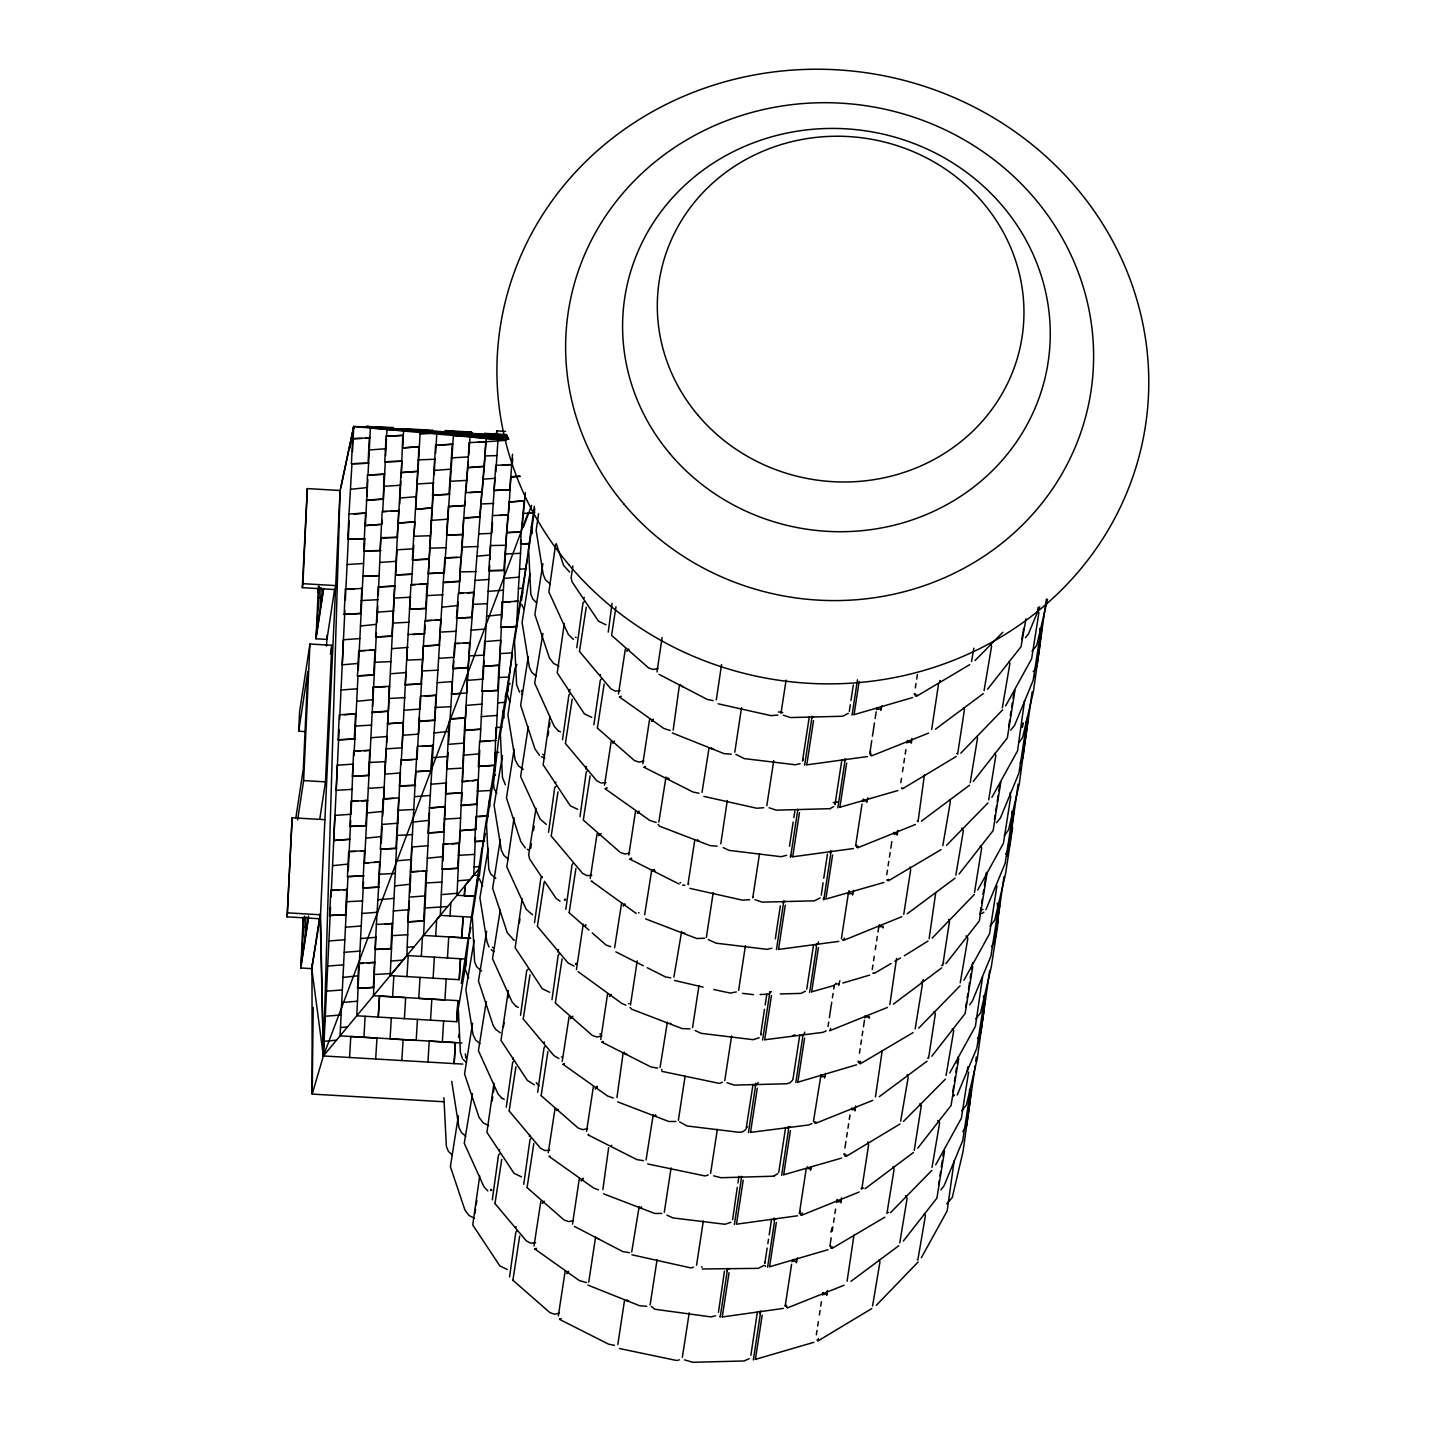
<?xml version="1.0" encoding="UTF-8"?>
<svg xmlns="http://www.w3.org/2000/svg" width="1434" height="1434" viewBox="0 0 1434 1434"><rect width="100%" height="100%" fill="white"/><g stroke="black" fill="none" stroke-linecap="round" stroke-linejoin="round"><path stroke-width="1.5" d="M313.221 1007.385L312.182 1094.088L444.11 1101.778M760.217 1314.835L753.37 1359.952M774.396 1222.216L767.602 1267.19M788.467 1130.261L781.62 1175.378M802.628 1037.642L795.834 1082.616M816.466 947.282L809.636 992.364M830.627 854.682L823.815 899.745M844.698 762.709L837.868 807.844M311.967 964.24L312.182 1094.088L323.367 1055.962L340.091 490.5L353.75 426.525L393.041 427.493L393.221 429.34M682.351 1357.299L689.234 1312.809M451.71 1081.308L458.952 1127.447L461.443 1132.555L465.781 1136.284M790.582 855.309L790.546 856.815L790.564 855.524M752.76 896.842L752.76 897.827L759.536 853.66M755.557 1083.279L755.377 1086.631L755.682 1084.176A4.427 1.506 13.6 0 1 757.349 1084.445L758.102 1082.401M781.028 711.927L780.992 713.254L786.101 680.11M302.323 587.653L302.933 583.674L335.699 585.592L335.09 589.571L302.323 587.653L307.324 488.582L340.091 490.5L320.517 914.784L319.907 918.764L287.141 916.864L292.142 817.774L324.909 819.692M287.141 916.864L292.142 817.774M302.933 583.674L307.324 488.582M305.227 731.591L298.684 731.215L299.581 711.712L309.941 644.027L331.774 645.3L325.482 781.871L319.8 818.975M297.627 819.889L303.632 780.598L309.941 644.027M462.823 1064.1L323.367 1055.962L311.77 968.631L300.835 967.986L303.166 917.652M334.66 589.069L326.952 639.421L316.018 638.793L318.438 586.273M304.474 916.183L301.104 964.544L304.994 939.18L306.016 916.935M303.273 917.437L303.076 921.883L303.721 917.652M319.657 586.99L316.287 635.352L320.176 609.988L321.198 587.743M318.456 588.245L318.258 592.69L319.226 586.345M327.149 635.047L326.45 646.107M478.813 873.754L479.117 868.646L323.367 1055.962L320.14 913.888M496.594 435.094L496.791 430.881L505.646 431.401M427.977 832.903L444.307 831.989L427.977 832.903L443.267 582.294L444.863 557.88L461.407 557.217L462.913 534.506L446.566 535.043L448.43 506.614L464.795 505.377M468.577 655.93L484.298 655.123L489.729 565.157M500.824 627.393L517.136 626.479L500.824 627.393L502.043 602.083L518.355 601.169L514.412 601.491M501.757 619.237L506.65 532.337M529.773 543.755L520.578 544.095L521.187 531.225L528.124 512.906L534.81 512.404M329.605 915.501L346.078 914.659L329.605 915.501L330.824 890.406L347.315 889.564L343.335 889.851M338.083 739.836L354.843 738.976L338.083 739.836L339.302 714.741L356.098 713.881L343.891 714.795M344.142 614.361L361.099 613.447L344.142 614.361L345.361 589.266L362.354 588.46M358.285 670.019L364.828 538.736L347.781 539.076L349 513.981L366.118 513.085L353.66 514.035M351.42 463.791L368.61 463.182L351.42 463.791L352.621 438.696L369.864 437.836L365.688 438.141M333.656 840.503L349.717 839.284L333.656 840.503L334.875 815.408L351.079 814.261L353.069 763.695M336.183 790.385L337.295 765.218L353.589 764.071M342.242 664.91L343.353 639.743L359.844 638.578M521.169 531.727L323.367 1055.962L330.537 907.489M331.039 897.039L339.105 729.745M339.625 719.294L344.859 610.543M345.361 600.093L349.197 520.614M351.922 464.168L349 513.981M352.531 451.62L353.75 426.525L506.453 440.274L477.97 442.371M357.55 988.331L373.88 987.417L357.55 988.331L358.751 963.289L375.081 962.357L367.176 963.003M359.181 965.745L356.779 1015.792L456.693 1021.725L457.984 1000.735L456.657 1021.617M363.232 963.325L359.289 963.648L363.501 882.071M373.36 987.04L374.561 961.999M375.152 949.469L391.482 948.555L375.152 949.469L376.371 924.428L392.683 923.514L384.796 924.159M375.762 936.958L373.467 995.698L457.948 1000.627M390.962 948.179L392.163 923.138M459.221 979.637L460.511 958.647L459.256 979.709L390.173 975.604L400.247 772.621M407.955 921.847L424.285 920.933L407.955 921.847L410.375 871.764L426.705 870.85M408.977 909.622L409.389 901.269M409.783 892.934L410.805 874.22M427.798 845.719L412.006 847.01L410.787 872.051L418.692 871.406M390.191 975.64L406.897 955.546L408.565 909.335M423.765 920.556L426.167 870.474M429.519 812.397L423.586 935.434L470.513 938.177M441.977 869.183L458.288 868.269L441.977 869.183L443.178 844.142L459.507 843.228L465.01 717.627L450.222 718.828L449.057 721.911L445.598 793.773L461.927 792.859L461.515 801.391M443.787 831.612L444.988 806.571L429.196 807.862M435.667 936.205L436.653 919.732L440.31 915.412L442.497 869.56M442.891 861.207L446.135 782.588M448.125 752.671L446.799 769L463.11 768.086M448.627 742.238L452.391 681.491M457.769 867.893L458.97 842.851M475.801 829.336L459.991 830.627L456.998 895.264L475.246 896.322M468.38 781.172L462.465 781.655L466.032 705.403L481.824 704.112M463.756 643.203L470.191 642.719L454.686 643.49L452.893 668.62L468.058 667.796L466.731 692.945L451.495 694.056L453.861 661.128M449.81 719.276L465.53 718.004L467.609 674.607L486.323 437.155L486.52 438.481M483.204 841.292L474.779 841.561L475.98 816.52L487.829 815.552M461.3 805.657L477.11 804.366L477.737 780.006L462.465 781.655M494.425 771.331L494.712 765.505L478.382 766.437L479.601 741.378L495.913 740.464M482.003 691.296L498.333 690.381L482.003 691.296L483.222 666.254L499.534 665.322M484.638 641.356L483.419 666.398L499.229 665.107L500.753 640.281L484.943 641.572M475.281 896.429L464.347 895.694L464.974 885.674L473.74 875.278L475.389 837.689M460.099 830.698L475.909 829.408L479.727 750.107M489.998 740.948L480.121 741.754L482.541 691.654M467.233 680.361L483.133 679.142L484.011 660.877M472.503 1093.604L464.257 1143.292L483.867 1186.599L487.829 1190.937M486.234 1001.649L478.436 1050.674L498.046 1093.981L502.043 1098.336M494.712 765.505L496.003 727.576L501.918 727.092M497.813 690.005L499.014 664.964M494.909 761.329L494.784 752.617L498.745 752.294M496.021 738.385L501.344 627.769M500.305 909.694L492.507 958.719L512.117 1002.025L516.115 1006.381M516.616 626.102L518.427 588.532L522.729 588.191M521.295 540.331L518.427 588.532M514.089 817.792L506.811 866.889L526.278 909.407L532.48 914.749M528.286 726.733L520.632 776.547L540.116 819.065L546.3 824.389M542.912 633.452L534.667 683.14L554.277 726.446L558.274 730.802M555.603 544.579L548.881 591.973L568.348 634.473L573.421 639.385M727.289 1268.427L727.128 1271.205L727.45 1268.749A4.427 1.506 13.6 0 1 729.099 1269.018M811.769 716.319L811.608 719.097L811.931 716.642A4.427 1.506 13.6 0 1 813.598 716.91M345.558 914.283L346.813 889.188M347.44 876.64L363.824 875.798L347.44 876.64L348.695 851.545L365.132 850.703L361.153 851.007M349.932 826.45L366.423 825.608L349.932 826.45L351.187 801.301L367.731 800.405L361.727 800.871M352.441 776.242L369.04 775.4L352.441 776.242L353.696 751.147L370.33 750.305L364.29 750.753M354.323 738.6L355.578 713.505M357.46 675.862L374.238 675.002L357.46 675.862L358.715 650.767L375.547 649.889L369.416 650.355M360.579 613.089L361.834 588.101M363.68 550.925L380.691 550.584L363.68 550.925L365.598 512.727M366.728 500.538L367.48 475.084L384.653 474.188L367.48 475.084M368.09 462.806L369.345 437.46M347.942 876.999L340.073 1035.868L461.909 1042.984M348.265 870.725L350.667 820.463M354.001 755.7L357.962 676.221M379.867 524.468L365.383 525.561L366.638 500.466L383.237 499.211M366.943 496.361L367.785 479.619M367.982 475.443L370.438 426.705L366.907 425.97M362.659 887.987L378.863 887.162L362.659 887.987L364.612 850.344M365.921 825.231L367.229 800.029M368.52 775.041L369.811 749.928M372.284 712.644L373.073 687.173L389.743 686.312M373.718 674.625L375.027 649.53M375.672 636.983L392.468 636.104L375.672 636.983L378.271 586.918L395.175 586.13L378.271 586.918M380.171 550.226L382.179 511.472L399.261 510.576L390.98 511.203M383.344 499.283L384.133 473.812M401.072 477.11L401.932 461.21L384.76 461.82L386.087 436.241L403.33 435.362L386.087 436.241M368.413 862.963L364.469 863.25L372.177 712.573L388.273 711.354L384.868 774.109L400.749 772.998M372.607 706.37L376.407 633.129M376.945 622.643L377.823 605.937M378.253 595.486L380.817 537.678L397.81 537.338L381.336 538.037M382.161 520.13L381.946 524.306L365.383 525.561M386.839 511.526L382.699 511.83L385.262 462.196M385.603 455.671L386.481 438.696M386.588 436.599L386.965 429.501L410.913 430.899M378.343 886.804L379.705 861.691L364.469 863.25M380.386 849.143L396.465 848.336L380.386 849.143L383.111 798.774L399.333 797.896M388.381 711.425L389.223 685.954M391.948 635.746L394.655 585.753M397.29 536.979L398.742 510.217M401.305 472.915L402.829 435.004M395.676 574.926L411.988 574.227L395.676 574.926L397.021 549.814L413.01 548.828M380.906 849.502L376.371 924.428M381.247 843.228L382.143 826.486M382.717 816.036L384.276 787.302L368.359 788.324M393.454 798.362L383.631 799.15L386.033 748.871L402.094 747.813L403.312 722.557L387.395 723.758L403.312 722.557M386.678 742.812L386.714 736.305M387.7 723.973L398.06 522.765M399.602 504.302L400.857 481.286M402.649 447.928L419.373 446.691L402.649 447.928L403.581 431.007L406.862 431.293L406.88 429.895L445.813 432.154L446.619 433.265M741.432 1176.4L741.306 1178.587L741.826 1176.489M769.682 991.826L769.538 994.013L769.861 991.683M783.502 901.466L783.358 903.671L783.681 901.269M395.945 847.96L398.813 797.537M399.477 785.94L415.484 785.312L399.477 785.94L400.964 760.074L417.061 759.249L420.359 696.099L436.438 695.275L425.324 696.117M405.248 684.735L421.632 683.91L405.248 684.735L408.116 634.509L424.679 633.667L425.199 625.188M409.568 609.289L426.221 608.41L409.568 609.289L410.966 584.606L427.708 583.817L419.588 584.391M431.419 620.492L425.45 620.958L429.196 559.278L412.383 559.959L413.727 536.28L430.29 535.724M417.939 471.661L418.853 446.315M413.924 536.424L417.635 471.445L401 472.7L398.276 522.908L415.089 521.886L413.727 536.28M401.126 764.555L405.965 672.188M407.399 647.075L406.664 660.142L423.12 659.425M410.267 596.849L408.116 634.509M415.537 584.678L411.486 584.964L413.763 545.01M433.301 482.595L432.19 507.994L415.699 509.249L420.252 431.204L406.933 430.003M797.645 809.439L797.537 811.052L797.896 809.493M380.225 427.278L380.297 428.909M349.555 1057.593L350.792 1036.495L376.981 1038.126L375.654 1059.009M393.041 427.493L392.97 428.802L406.037 429.573M365.15 1016.276L363.913 1037.374M406.378 428.802L406.557 430.648L406.378 428.802L432.53 430.325L432.692 432.172L432.53 430.325M379.526 996.11L378.253 1017.1L379.508 996.056L405.643 997.58L404.406 1018.678M419.445 429.573L419.965 430.648M417.437 1019.323L416.201 1040.421L390.048 1038.897L391.339 1017.907M392.593 996.881L393.866 975.819M432.96 432.727L433.032 431.419L433.211 433.265L450.384 433.731M414.964 784.936L417.312 746.325L433.158 745.537L422.205 746.361M421.112 683.534L424.93 620.599L441.367 619.721L435.398 620.187M425.701 608.034L427.189 583.441M429.196 559.278L431.993 507.851L415.699 509.249M432.548 495.142L449.559 494.264L432.548 495.142L435.577 445.096L452.821 444.217L438.195 445.311M419.499 717.323L418.585 734.136L402.811 735.248M435.613 453.341L436.868 432.692L453.485 434.179L444.325 572.865L428.318 573.618L433.05 495.519M431.526 770.667L415.788 771.456L410.375 871.764M404.334 710.224L420.108 709.023L423.406 645.856L439.718 645.031L423.926 646.232M434.323 474.582L434.735 458.88M403.133 1039.65L401.807 1060.533M406.933 976.608L408.224 955.6M445.347 430.558L445.508 432.405L445.347 430.558L471.481 432.082L471.661 433.928L471.481 432.082M445.813 432.154L485.033 434.448M446.279 434.018L446.082 432.692M420.037 977.468L418.764 998.44L444.916 999.964L446.189 978.992M421.291 956.388L422.492 936.76L423.586 935.452M458.844 433.695L458.665 431.849M459.364 434.789C459.705 430.863 458.934 437.782 454.99 434.538M459.615 435.327L459.687 434.018L459.866 435.864L486.018 437.388L453.395 435.488M434.359 957.123L433.122 978.221M436.868 432.692L472.485 434.771L472.682 436.097L472.503 434.251M472.951 436.366L508.102 438.428M442.353 1041.944L443.608 1020.918M450.025 915.985L450.814 902.703M484.728 434.681L484.817 433.373L506.596 434.645M484.997 435.219L484.817 433.373M485.319 434.466L485.499 436.312L485.319 434.466L458.898 432.925M485.767 436.85L485.839 435.542L507.618 436.814M486.018 437.388L485.839 435.542M455.42 1042.715L454.13 1063.687L455.385 1042.608L429.232 1041.084L427.959 1062.056M464.383 895.802L465.01 885.782M497.885 434.143L497.849 434.663M495.859 472.001L498.082 438.212L508.568 438.822M506.829 435.721C503.298 433.05 496.845 438.356 498.136 434.681M499.104 437.89L499.175 436.85M499.355 438.445L499.14 437.37L507.851 437.89M497.992 439.503L499.767 439.611L499.857 438.302M999.713 905.428L997.204 922.277M1041.837 630.566L1041.855 628.934M430.756 770.309L432.638 745.178M419.355 721.589L434.789 720.406L435.918 694.916M439.198 644.655L440.847 619.363M449.039 493.905L452.319 443.859M488.815 570.66L504.338 570.391L488.815 570.66L492.454 515.613L508.496 514.806L499.624 515.469M494.103 490.482L510.379 489.657L494.103 490.482L495.752 465.351L512.261 464.508L512.709 458.593M490.105 559.278L490.482 545.547L506.22 545.261M478.938 533.896L491.808 533.358L492.525 522.496M494.927 477.916L492.454 515.613M489.209 801.068L489.765 806.948M503.029 710.726L504.105 717.986M531.261 526.153L532.355 533.412M456.496 618.144L472.234 617.337L456.496 618.144L458.288 593.21L474.224 592.403L467.609 592.905M443.787 582.67L459.669 581.541L460.888 556.84M462.716 534.362L465.476 492.651L482.326 491.79M467.789 467.878L469.061 442.622L486.359 441.762M465.889 492.955L467.699 467.807L484.244 466.552L482.218 491.701L469.976 492.633M454.381 655.374L458.217 601.814M463.2 593.246L458.79 593.568L463.684 517.799L480.3 516.939L464.204 518.158M465.405 501.398L464.58 505.216M468.255 461.515L465.476 492.651M468.703 455.241L470.011 436.994L486.269 437.944M887.664 1212.304L888.596 1212.429M503.836 570.015L507.994 514.43M509.877 489.299L512.494 454.291M509.142 502.008L506.847 532.48L521.223 531.871L524.252 500.86L509.142 502.008L524.252 500.86M508.658 512.709L510.809 476.715L519.717 476.034M468.165 667.868L469.671 642.36M471.714 616.961L473.722 592.045M479.781 516.581L481.806 491.414M484.351 466.624L485.839 441.385M522.084 527.604L525.346 492.687M727.056 1272.101L720.191 1317.165M741.235 1179.483L734.369 1224.546M755.306 1087.528L748.44 1132.591M769.466 994.909L762.601 1040.026M783.287 904.567L776.457 949.541M797.465 811.949L790.582 857.066M811.536 719.993L804.653 765.111M1015.021 690.184L1007.313 737.972L973.238 781.422M773.715 760.701L766.814 805.783M816.932 1340.055L818.133 1340.431L818.33 1338.514M826.791 1295.494L827.364 1290.546M840.969 1202.893L841.543 1197.928M855.04 1110.92L855.614 1105.973M859.163 1061.447C859.342 1064.87 858.93 1063.401 860.741 1061.321M897.236 835.162L897.792 830.394M911.307 743.188L911.863 738.438M731.609 1036.047L724.744 1080.698M745.429 945.687L738.618 990.356M479.332 875.941L484.333 833.19L495.949 756.973M521.51 600.362L534.308 506.31M962.77 1131.695L966.606 1125.547L975.228 1065.677M975.729 1061.357L976.231 1057.055M977.504 1038.61L980.766 1032.928L989.639 970.908M991.575 946.655L994.837 940.973L1003.961 876.783M1005.754 854.037L1009.016 848.354L1018.14 784.165M1020.166 763.121L1022.836 758.012L1032.211 691.672M1034.828 669.965L1037.015 665.394L1046.39 599.053M558.31 1315.946L565.139 1271.187M586.56 1131.372L593.389 1086.614M642.791 763.82L649.62 719.079M650.122 1304.922L657.059 1259.751M664.283 1212.304L671.094 1167.885M678.354 1120.348L685.111 1076.163M692.55 1027.64L698.95 985.75M706.353 937.37L713.218 892.629M534.004 1246.056L540.833 1201.316M562.236 1061.483L569.083 1016.724M590.234 878.522L597.082 833.763M618.484 693.948L625.314 649.19M703.323 1220.943L696.548 1265.272M1027.569 723.883L1027.479 717.215M298.684 731.215L307.826 671.506L303.327 769.036L295.87 817.685M320.481 607.998L323.385 588.962M316.018 638.793L323.726 588.442M351.402 441.851L353.75 426.525L340.862 487.901M330.447 654.047L331.774 645.3M305.299 937.191L308.525 916.039M300.835 967.986L308.543 917.635M319.477 918.262L311.77 968.631L319.907 918.764M496.164 434.914L496.791 430.881M461.3 983.437L467.699 941.546M458.414 1007.959L466.498 960.296M472.485 916.003L479.243 871.908M493.404 779.289L486.538 824.586L488.761 869.094L490.751 874.041L495.788 878.415M521.402 596.329L514.519 641.625L516.634 684.825L519.556 692.138M534.81 508.783L528.608 549.67L530.831 594.178L532.821 599.107L536.674 602.818M538.557 513.766L536.155 530.437L543.199 574.245L545.279 579.515L550.262 584.176M528.788 854.126L536.011 808.31M572.883 565.91L571.126 577.723L572.041 581.828L598.534 621.227L605.973 624.776M474.869 1213.612L475.532 1209.203M476.213 1204.793L476.877 1200.383M492.077 1101.169L492.74 1096.759M493.421 1092.35L494.085 1087.94M503.442 1026.834L504.123 1022.424M507.833 998.189L508.496 993.78M519.305 923.209L519.968 918.8M530.759 848.283L531.44 843.873M533.466 830.644L534.129 826.235M547.967 735.839L548.648 731.43M549.33 727.02L549.993 722.611M494.999 1203.467L501.739 1159.389M509.178 1110.848L515.917 1066.771M523.249 1018.893L529.988 974.797M537.409 926.274L544.167 882.197M551.248 835.932L557.987 791.837M565.408 743.314L572.166 699.236M579.479 651.359L586.237 607.263M612.067 603.284L608.231 632.161M512.924 1280.096L519.664 1236.018M527.103 1187.477L533.842 1143.4M541.174 1095.522L547.913 1051.445M555.334 1002.904L562.092 958.826M569.173 912.562L575.912 868.484M583.333 819.943L590.091 775.866M597.404 727.988L604.162 683.91M615.975 606.725L611.583 635.37L648.562 667.885L653.187 669.499L657.973 668.441M548.254 1152.775L555.012 1108.697M583.244 924.123L576.432 969.653M604.503 785.24L611.242 741.145M579.318 1178.569L572.507 1224.116M607.55 993.995L600.756 1039.542M614.63 947.731L621.639 902.811M628.809 855.112L635.549 811.035M662.114 637.485L656.987 672.008M608.643 1147.72L602.872 1189.593M630.476 1005.037L637.216 960.941M654.979 871.388L654.28 869.38M702.015 792.446L709.077 747.723M721.571 664.551L716.301 699.917M727.289 800.584L720.782 843.819M717.358 1129.239L710.583 1173.406M724.457 1271.151L718.452 1312.289M737.273 1187.352L732.631 1219.671M737.954 1182.942L738.958 1176.328M746.074 1129.024L753.029 1084.373M760.791 1033.645L764.501 1009.393M765.182 1004.983L766.867 993.959M775.292 938.894L780.347 905.822M789.471 846.275L793.181 822.023M793.844 817.613L794.866 810.999M809.278 716.839L802.52 760.934L803.488 759.088M722.288 1316.806L729.046 1272.729M743.206 1180.11L736.467 1224.188L797.555 1215.781M750.538 1132.233L757.277 1088.155M764.716 1039.614L771.456 995.537M778.537 949.272L785.276 905.195M792.715 856.654L799.455 812.576M806.786 764.698L813.526 720.621M757.367 1312.038L750.878 1355.309M764.806 1263.497L767.154 1248.082M767.835 1243.672L768.499 1239.263M769.18 1234.853L771.546 1219.42M785.617 1127.465L778.77 1172.259M792.93 1079.515L799.796 1034.846M806.75 989.173L813.508 945.096M823.062 882.735L821.288 895.157M823.743 878.325L827.454 854.09M835 804.599L841.848 759.93M849.287 711.389L850.29 704.775M850.971 700.366L853.338 684.95M857.478 679.806L852.065 715.172M755.431 1359.235L762.189 1315.157M769.61 1266.616L776.35 1222.539M783.681 1174.661L790.421 1130.584M797.86 1082.043L804.599 1037.965M811.68 991.701L818.42 947.623M832.598 855.005L825.841 899.082L883.864 882.484M839.912 807.127L846.669 763.049M854.09 714.508L859.145 681.455M785.187 1306.159L791.586 1264.268M799.365 1213.54L806.105 1169.445M813.437 1121.585L820.983 1074.926M828.01 1026.493L828.691 1022.084M829.354 1017.674L831.72 1002.241M832.401 997.831L833.064 993.421M833.746 989.012L834.427 984.602M841.417 938.625L848.175 894.529M855.596 846.006L862.013 804.115M871.764 740.553L869.739 753.764L870.599 751.559M872.446 736.144L874.471 722.915M875.134 718.506L876.156 711.891M848.82 892.253L849.053 890.765M786.424 1305.46L786.513 1306.93M800.584 1212.841C800.423 1216.193 800.154 1214.849 802.323 1212.985M856.833 845.307L856.815 846.49M870.904 753.352L870.456 755.342L872.123 755.359M816.018 1122.015C813.903 1122.266 814.691 1124.041 814.637 1122.069M844.017 939.055L844.393 938.069M858.195 846.436C856.457 846.759 856.457 848.211 856.923 846.777M810.479 1169.983L810.676 1168.692A4.41 1.506 9.6 0 0 807.539 1168.602L807.342 1166.738M824.55 1078.027L825.661 1073.367M838.729 985.409L839.84 980.748M852.549 895.067L853.66 890.406M866.728 802.448L867.839 797.788M880.799 710.493L881.91 705.833M816.34 1334.821L817.022 1330.411M817.685 1326.002L818.366 1321.592M819.388 1314.978L820.051 1310.568M820.732 1306.159L821.395 1301.749M831.182 1237.793L829.874 1246.433M832.204 1231.179L832.885 1226.769M833.548 1222.36L834.229 1217.95M834.893 1213.54L835.574 1209.131M844.931 1148.042L845.935 1141.428M846.616 1137.019L847.279 1132.609M847.96 1128.199L848.641 1123.79M849.304 1119.38L849.986 1114.971M859.432 1053.219L860.113 1048.81M860.776 1044.4L861.458 1039.991M862.139 1035.581L862.802 1031.171M863.483 1026.762L864.487 1020.148M872.248 969.492L872.93 965.082M873.593 960.672L874.274 956.263M875.278 949.649L875.959 945.239M876.64 940.829L877.303 936.42M877.984 932.01L879.078 925.217M886.75 874.668L887.431 870.259M888.112 865.849L888.775 861.44M889.456 857.03L890.138 852.621M890.801 848.211L891.823 841.597M900.821 782.713L901.502 778.303M902.506 771.689L903.187 767.28M903.868 762.87L904.531 758.461M905.212 754.051L905.894 749.641M915.34 687.89L916.003 683.48M916.684 679.071L917.366 674.661M830.913 1246.021L830.824 1248.154L832.437 1246.935M844.984 1154.065L845.02 1156.27L846.508 1154.979M915.394 693.913L915.304 696.028L916.918 694.827M888.686 879.401C886.517 879.956 887.538 881.587 887.18 879.651M869.201 1018.319L869.434 1016.814A4.41 1.488 0.1 0 0 866.261 1017.19L866.064 1015.899M883.021 927.959L883.254 926.472A4.41 1.488 0.1 0 0 880.082 926.848L879.651 925.038M973.847 648.186L971.535 661.504M921.237 1106.044L914.265 1150.319M938.589 1184.825L939.252 1180.415M939.933 1176.023L940.614 1171.614M941.278 1167.204L942.299 1160.59M942.963 1156.18L943.644 1151.771M952.75 1092.224L953.771 1085.61M954.435 1081.2L955.116 1076.791M955.797 1072.381L956.46 1067.971M957.141 1063.562L958.145 1056.948M965.817 1006.865L966.48 1002.456M967.161 998.046L967.842 993.637M968.506 989.245L969.527 982.631M970.191 978.221L970.872 973.811M971.553 969.402L972.557 962.788M979.978 914.247L980.999 907.65M981.681 903.241L982.344 898.831M983.025 894.422L983.688 890.012M984.369 885.603L986.395 872.374M994.479 819.495L995.16 815.086M995.841 810.676L996.505 806.267M997.186 801.857L998.189 795.261M998.871 790.851L999.552 786.441M1008.658 726.877L1009.661 720.262M1010.343 715.871L1011.024 711.461M1011.687 707.052L1012.368 702.642M1013.049 698.233L1013.713 693.823M1023.733 628.307L1021.779 639.546M944.522 1151.072L936.904 1198.125L903.33 1241.055M958.701 1058.453L951.065 1105.506L917.724 1148.186M972.772 966.498L965.136 1013.551L931.795 1056.231M986.951 873.88L979.314 920.933L945.956 963.612M1025.973 618.807L1021.044 646.68L987.596 689.18M967.179 1071.323L967.842 1066.914M1037.481 611.834L1038.144 607.209M968.595 1072.058L961.336 1118.305L935.667 1164.874M1038.915 612.551L1031.638 658.815L1005.646 705.922M968.631 1109.056L969.294 1104.646M969.976 1100.236L971.32 1091.417M978.741 1042.894L979.422 1038.485M980.103 1034.075L980.766 1029.666M981.448 1025.256L982.129 1020.847M983.132 1014.232L983.814 1009.823M984.477 1005.413L985.499 998.799M994.515 939.915L995.178 935.506M995.859 931.096L996.522 926.687M1007.331 856.116L1008.012 851.706M1008.676 847.297L1009.357 842.887M1011.723 827.454L1013.874 812.092M1021.833 761.346L1022.496 756.955M1024.521 743.726L1025.202 739.317M1025.884 734.907L1026.887 728.293M1036.011 668.746L1036.674 664.336M1037.356 659.927L1038.019 655.517M1040.385 640.084L1041.407 633.469M458.45 1037.23L459.454 1033.842M906.897 743.027L907.31 740.643M864.827 1017.943L865.24 1015.577M836.596 1202.517L837.008 1200.15M822.417 1295.135L822.829 1292.769M816.699 944.253L816.322 946.404L816.287 944.217M802.861 1034.595L802.61 1036.746L802.466 1034.559M349.806 448.519L353.75 426.525M914.498 693.536L914.318 694.504M858.267 1061.07L858.088 1062.038M844.088 1153.689L843.909 1154.657M823.708 898.383L823.654 899.548L823.421 898.365M818.133 943.948L818.527 941.815M804.707 1032.157L804.295 1034.29A4.427 1.506 4.2 0 0 803.721 1034.255M741.539 707.643L734.8 752.151M549.867 716.624L543.163 764.806L570.284 805.8L577.723 809.35M1034.989 675.36L1034.649 676.74M1020.811 767.961L1020.183 770.13M527.138 559.959L512.332 650.229L507.26 694.271L509.805 701.818M512.476 654.675L498.494 740.571L493.511 783.322L494.067 788.592L496.845 793.181M485.463 833.423L481.77 849.591L470.262 925.145L465.19 969.205L468.595 977.755M467.95 940.13L470.908 927.493M1047.537 599.304L1036.746 645.372L1032.014 651.287M1022.352 727.379L1023.356 723.059M940.274 680.594L940.005 681.706L940.202 680.576M585.61 768.982L586.524 766.491M557.611 951.943L558.525 949.451M529.379 1136.517L529.738 1135.136M830.949 1232.111L832.043 1227.791M862.497 1187.944L863.662 1188.087M655.607 1114.756L654.675 1116.064L656.216 1115.957M641.536 1206.711L640.532 1207.769L641.607 1207.769M830.053 1030.275L830.573 1028.411M810.443 1170.18L811.375 1166.828M797.429 1257.941L796.282 1262.798L796.515 1261.311A4.41 1.506 9.6 0 0 793.361 1261.221L793.343 1259.912M1004.409 835.466L1008.514 829.945L1019.305 783.878L1026.081 733.437M989.944 926.221L994.676 920.305L1005.467 874.22L1012.512 828.386L1011.777 822.058M961.694 1110.794L966.444 1104.879L977.235 1058.794L984.172 1009.231M946.781 1203.807L952.266 1197.498L963.056 1151.412L970.011 1101.85M505.252 696.476L505.575 695.311M491.073 789.094L492.543 785.581M477.002 881.068L477.863 878.594M835.699 802.036L835.162 803.865M765.039 1262.709L765.38 1261.544M876.497 709.687L877.232 707.392M862.426 801.642L863.16 799.347M848.247 894.26L848.982 891.966M791.998 1261.795L792.751 1259.5M479.709 1176.023L472.736 1224.959L499.874 1265.953L507.313 1269.502M521.689 595.164L522.729 592.762M564.261 623.736L557.234 672.851L584.355 713.845L591.794 717.394M522.191 898.652L515.164 947.766L542.285 988.761L549.724 992.31M493.941 1083.226L486.915 1132.34L514.053 1173.335L521.492 1176.884M568.868 691.797L570.123 689.467M599.986 675.826L600.595 674.536M512.619 1059.332L513.175 1058.023M515.505 1227.934L516.097 1226.644M800.28 1211.067L799.437 1213.272M523.249 527.533L531.638 505.36M711.64 747.759L711.246 748.835L713.003 748.584M694.773 840.055L687.962 884.473L688.822 884.079M627.16 1299.867L626.766 1300.943L628.522 1300.692M785.635 1304.976L785.258 1305.89M528.268 656.611L520.65 705.349L534.918 748.835L539.471 755.342M514.107 749.229L506.471 797.967L520.757 841.453L525.31 847.96M500.269 839.571L492.651 888.309L507.331 932.853L513.426 939.629M1039.722 606.797L1028.303 634.187L1025.382 637.7M505.646 695.131L506.722 692.963M1002.653 709.848L960.816 753.173M974.403 894.422L932.136 938.123M918.172 1261.956L876.335 1305.299M529.881 573.69L522.084 622.392L529.361 667.294L531.853 672.403L536.191 676.131M654.065 869.882L652.918 870.779L653.958 870.922M508.353 990.536L500.986 1040.385L527.389 1080.429L534.362 1084.821M543.809 1043.181L544.346 1042.07M760.88 1035.097L761.418 1034.004M746.702 1127.716L747.239 1126.622M508.568 685.38L500.358 734.244L502.456 777.443L505.377 784.756M681.795 686.205L683.211 686.814M597.315 1238.313L598.731 1238.922M542.894 563.67L534.864 614.505L549.401 657.919L553.542 663.386L558.937 666.165M486.646 931.204L478.472 980.928L493.153 1025.471L495.644 1029.343L500.269 1032.785M472.575 1023.159L464.562 1073.994L479.081 1117.427L483.24 1122.876L488.618 1125.654M458.396 1115.777L450.384 1166.613L464.921 1210.045L469.061 1215.494L474.439 1218.273M991.916 797.34L1017.566 750.771L1024.575 700.617M977.737 889.958L1003.406 843.389L1010.665 797.125L1010.181 792.518M963.917 980.3L989.568 933.731L996.917 885.782M949.738 1072.919L975.407 1026.35L982.577 976.93M985.875 909.765L1005.109 863.501L1012.207 817.685L1011.705 811.339M667.957 777.748L667.312 778.716L669.14 778.77M625.833 1053.363L625.152 1054.295L626.981 1054.349M611.709 1145.3L611.476 1145.712M921.327 1257.761L947.157 1210.923L954.166 1160.769M502.456 755.682L494.085 805.352L501.362 850.254L503.854 855.363L508.228 859.109M488.277 848.301L479.906 897.863L486.968 941.779L489.03 947.049M474.206 940.256L465.853 989.926L473.112 1034.828L475.622 1039.937L479.942 1043.665M624.597 1299.831L617.821 1344.572M792.464 1080.304L789.955 1082.813L786.531 1083.781L734.226 1085.108L727.002 1082.724M988.044 802.897L946.548 845.325M960.045 985.857L918.746 1028.106M931.795 1170.431L890.514 1212.68M957.213 1094.967L976.859 1048.075L983.975 1002.258L983.473 995.913M494.73 775.722L495.429 774.718M624.399 904.173L623.252 906.037A4.392 1.004 -40.5 0 1 625.152 904.119M610.561 994.515L609.432 996.379A4.392 1.004 -40.5 0 1 611.332 994.479M583.495 598.534L584.319 597.386M555.245 783.107L555.962 782.086M498.996 1150.642L499.713 1149.62M941.708 967.878L893.382 1004.123M913.476 1152.452L865.15 1188.696M652.972 719.133L651.484 721.463A4.392 1.004 -40.5 0 1 653.384 719.545M638.901 811.088L637.413 813.419A4.392 1.004 -40.5 0 1 638.883 811.895M568.491 1271.241L567.004 1273.571A4.392 1.004 -40.5 0 1 568.473 1272.048M667.366 1022.173L660.07 1067.452M653.205 1114.792L646.071 1159.998M639.134 1206.747L631.713 1252.007M597.082 1086.201L595.253 1088.998A4.392 1.004 -40.5 0 1 597.153 1087.08M583.011 1178.156L581.182 1180.953A4.392 1.004 -40.5 0 1 583.082 1179.053M516.975 664.444L514.878 668.585L507.923 715.01L515.182 759.912L518.427 765.881L523.32 769.413M848.319 713.343L842.762 716.247L790.475 717.556L783.233 715.172M820.087 897.917L814.512 900.821L762.225 902.147L755.001 899.745M777.909 1173.496L773.768 1176.221M763.838 1265.469L758.281 1268.355L702.212 1268.982M969.474 785.258L921.381 821.162M945.4 1079.157L903.402 1121.496M681.67 931.24L673.89 977.11M956.263 756.453L902.38 788.879M928.031 941.027L904.352 955.743M900.032 1123.987L846.15 1156.413M871.782 1308.561L817.9 1341.005M959.059 874.041L993.135 830.591L1000.842 781.853M509.249 684.359L510.074 683.444M745.501 1129.741L742.633 1131.856L739.084 1132.304L687.047 1125.977L679.591 1121.89M983.294 693.626L935.452 729.207M955.044 878.2L907.22 913.781M927.045 1061.16L879.221 1096.741M898.795 1245.734L850.971 1281.315M645.085 766.509L644.171 767.28L645.533 766.527M603.015 1041.425L601.939 1042.124L651.09 1067.021L657.686 1068.079M560.586 1318.617L559.529 1319.316L561.053 1318.635M665.985 776.959L658.833 822.148M651.807 869.578L644.655 914.767M595.576 1237.112L588.711 1282.193M969.725 664.641L916.559 696.261M1034.273 670.574L1033.179 671.542M856.618 1064.799L797.788 1082.204M974.995 660.572L1002.832 632.269M588.639 1134.24L587.94 1134.832L636.911 1159.622L643.508 1160.68M833.656 806.589L829.999 808.686M805.406 991.163L801.068 993.386L780.257 993.959M749.157 1358.697L744.103 1360.974L692.765 1362.3L684.592 1359.898M969.707 1004.768L972.377 1001.04L990.93 956.119L998.046 910.303L997.239 903.079M680.594 684.502L679.286 686.026L673.191 730.085M606.707 788.037L605.202 788.754L607.066 787.911M624.364 1052.036L623.055 1053.56L616.943 1097.619M658.887 674.267L707.321 699.469L713.146 700.617M629.401 1252.653L622.84 1251.595L574.389 1226.393M759.142 1037.714L753.262 1039.686L701.226 1033.358L695.149 1030.562M730.892 1222.288L725.012 1224.26L672.976 1217.932L666.918 1215.136M941.027 849.663L888.309 880.852M913.028 1032.623L860.31 1063.813M884.796 1217.197L832.078 1248.387M1019.198 742.382L1022.675 737.345L1033.466 691.26L1040.421 641.697M983.885 912.149L982.039 913.476M940.883 1189.826L944.128 1185.613L962.698 1140.693L969.796 1094.877L969.527 1089.392M826.181 1030.885L822.991 1032.337L764.627 1039.775M812.002 1123.503L808.812 1124.955L750.448 1132.394M912.49 697.605L854.037 714.652M828.01 1249.713L769.538 1266.778M813.831 1342.332L755.377 1359.378M901.681 916.756L843.461 940.417M564.297 1063.813L563.024 1064.333L564.189 1064.153M536.047 1248.387L534.864 1249.014L579.354 1280.58L586.488 1282.57M679.089 884.043L629.938 859.163L631.731 858.303M786.621 855.22L781.261 856.725L729.225 850.398L723.148 847.602M1010.683 730.121L1014.537 725.461L1033.107 680.541L1040.206 634.724L1039.704 628.379M996.505 822.722L1000.376 818.079L1018.929 773.159L1026.027 727.325L1025.776 721.858M915.43 824.478L857.622 847.817M887.431 1007.439L829.623 1030.777M859.181 1192.013L801.391 1215.351M598.408 1189.879L593.533 1187.961L548.971 1156.36L549.993 1155.947M783.376 1308.4L722.216 1316.968M897.935 790.528L839.858 807.27M869.685 975.102L842.869 983.025M841.686 1158.063L783.609 1174.804M975.783 1018.821L980.515 1012.924L991.306 966.839L998.333 921.004L997.275 913.852M872.804 1100.362L815.462 1123.396M591.65 881.301L636.23 913.458M874.131 973.453L891.123 963.505M894.906 961.282L900.57 957.966M800.118 763.659L795.332 764.77L744.246 758.586L735.839 754.356M771.886 948.25L767.082 949.344L715.996 943.16L708.271 939.593M715.638 1315.785L710.834 1316.878L655.159 1309.296M867.462 756.56L806.697 764.86M853.391 848.534L792.626 856.815M928.587 733.115L871.693 755.843M602.961 1041.783L602.101 1042.213M844.106 1285.24L787.212 1307.969M621.281 696.225L619.345 696.906L663.834 728.454L670.216 730.498M578.099 971.625L621.764 1003.388L625.905 1005.18M643.812 761.06L639.026 762.099L634.384 760.504L597.44 728.149M629.741 853.015L624.955 854.072L620.313 852.459L583.369 820.123M601.742 1035.975L596.956 1037.033L592.314 1035.42L555.37 1003.083M587.564 1128.594L582.778 1129.651L578.153 1128.038L541.192 1095.701M573.492 1220.549L568.706 1221.607L564.064 1219.993L527.12 1187.657M559.332 1313.168L554.546 1314.225L549.903 1312.612L512.942 1280.275M536.495 1248.494L534.9 1248.942M838.782 941.385L778.447 949.433M736.305 991.934L730.229 993.081L713.684 989.514M722.485 1082.276L719.976 1083.154M708.306 1174.894L705.815 1175.772M592.17 881.193L591.149 881.408M777.909 715.1L770.883 715.62L718.093 703.789M763.748 807.718L756.704 808.238L703.915 796.408M749.677 899.674L742.633 900.193L689.844 888.363M704.703 938.212L696.799 938.535L645.587 918.889M693.429 1267.208L691.726 1267.728M679.268 1359.826L677.565 1360.346M620.062 690.704L615.168 691.045L610.83 688.786L579.515 651.538M605.99 782.659L601.097 783L596.759 780.741L565.444 743.493M591.83 875.278L586.936 875.618L582.58 873.36L551.283 836.112M549.76 1150.193L544.866 1150.552L540.51 1148.275L509.213 1111.027M535.581 1242.812L530.688 1243.153L526.332 1240.894L495.035 1203.646M811.608 991.844L834.534 985.373M690.041 1028.859L682.136 1028.59L631.767 1009.231L630.064 1007.439M617.606 1101.85L668.8 1121.496L675.862 1121.478M661.791 1213.433L654.729 1213.451L603.535 1193.805M843.067 940.059L842.6 939.593M731.25 754.159L724.206 753.675L672.331 732.971M717.179 846.132L710.135 845.63L659.765 826.271L658.063 824.46M719.061 1083.333L661.845 1071.341M704.901 1175.934L647.666 1163.942M690.812 1267.907L631.928 1254.804M587.85 1285.079L639.725 1305.782L646.716 1306.284M676.651 1360.507L619.434 1348.516M593.873 724.815L600.254 680.469A4.427 1.111 -35.3 0 1 601.509 678.73M579.981 816.735L586.183 772.442A4.427 1.111 -35.3 0 1 587.438 770.703M565.821 909.353L572.005 865.043A4.427 1.111 -35.3 0 1 573.259 863.304M551.982 999.695L558.184 955.403A4.427 1.111 -35.3 0 1 559.439 953.664M537.642 1092.35L544.006 1048.003A4.427 1.111 -35.3 0 1 545.261 1046.264M523.751 1184.269L529.935 1139.976A4.427 1.111 -35.3 0 1 531.189 1138.237M509.572 1276.887L515.756 1232.595A4.427 1.111 -35.3 0 1 517.029 1230.856M830.053 808.668L776.296 810.174L769.072 807.79M773.804 1176.203L721.015 1177.726L713.63 1175.844M630.028 859.253L631.318 858.285M559.618 1319.405L608.661 1344.196L614.487 1345.343M833.154 802.628L837.546 802.072M644.099 767.298L693.16 792.088L698.985 793.235M615.849 951.871L643.328 965.763M336.506 1040.152L324.066 1041.335M520.578 544.095L529.236 543.396M520.667 553.291L505.019 554.026M519.897 569.226L526.368 568.706M519.52 577.113L503.746 578.404M503.155 590.199L487.99 591.364M510.468 601.796L502.043 602.083M511.938 652.864L499.785 653.617M508.801 677.045L498.405 677.475M497.723 702.893L505.628 702.248M497.132 715.423L481.215 716.642M464.813 730.444L480.731 729.225L464.401 730.157M478.382 766.437L494.192 765.147M430.863 784.237L446.673 782.946M472.342 780.849L477.737 780.006M445.598 793.773L461.927 792.859M430.325 795.44L414.784 796.677M491.539 790.439L477.199 791.209M460.78 805.281L476.59 803.99M431.688 808.077L444.988 806.571M413.315 822.041L428.587 820.391M460.708 818.169L444.379 819.101M478.472 816.735L488.349 815.928M412.705 834.57L396.662 835.413M474.779 841.561L484.638 840.754M447.659 844.178L443.178 844.142M451.602 843.873L459.507 843.228M395.103 873.414L379.024 874.256M422.636 871.083L426.597 870.761M474.098 866.978L479.261 866.548M441.887 882.071L425.575 883.003M457.697 880.781L469.85 879.795M441.296 894.601L457.087 893.31M409.084 909.694L393.292 910.984M447.605 906.557L424.356 908.045M376.282 937.316L360.579 938.553M407.883 934.735L391.554 935.667M407.274 947.265L414.229 946.691M390.873 961.067L403.097 960.081M390.281 973.596L373.951 974.511M357.478 1001.219L341.686 1002.491M341.077 1014.985L325.285 1016.24M340.467 1027.533L347.476 1026.959M357.711 801.194L351.187 801.301M442.192 607.156L457.392 605.578M487.184 603.678L472.718 604.395M360.472 625.995L376.335 624.364M409.353 622.213L392.629 623.109M486.359 616.244L501.434 614.612M400.785 472.557L417.437 471.284M467.287 467.52L483.832 466.265M502.276 465.261L512.261 464.508M350.721 489.263L366.853 487.632M433.821 482.953L416.918 483.993M495.447 478.293L483.24 479.135M511.329 477.092L520.237 476.411M366.226 500.179L382.824 498.924M463.057 505.736L448.43 506.614M493.78 503.424L480.802 503.997M398.58 523.123L415.089 521.886M533.107 512.942L523.087 513.462M378.146 599.681L361.207 600.559M410.787 597.207L393.992 598.086M442.998 594.769L426.454 595.63M412.651 634.581L424.679 633.667M456.102 631.283L440.023 632.107M471.194 630.135L485.552 629.06M365.347 650.66L358.715 650.767M391.787 648.652L407.919 647.433M459.489 643.525L454.686 643.49M452.893 668.62L467.645 667.509M390.424 673.765L406.485 672.546M438.069 670.162L421.883 670.987M341.023 690.005L357.335 688.768M385.71 686.617L373.073 687.173M437.245 682.727L452.499 681.562M356.725 701.316L372.428 699.72M405.051 697.659L388.542 698.501M460.493 693.464L451.495 694.056M371.764 712.286L387.861 711.067M450.706 706.711L435.094 707.482M418.836 721.212L434.269 720.047M387.019 736.538L370.976 737.739M433.964 732.971L448.609 731.43M360.257 751.058L353.696 751.147M385.656 761.633L369.165 762.476M412.616 759.59L400.964 760.074M416.308 771.815L431.275 770.685M366.979 812.97L382.43 811.483M414.014 809.493L398.096 810.3M365.778 838.155L381.068 836.596M355.166 851.455L348.695 851.545M332.545 865.67L348.068 864.093M374.31 862.515L379.705 861.691M395.748 860.884L411.397 859.54M339.338 890.156L330.824 890.406M362.533 900.911L346.186 901.735M378.182 899.727L393.794 898.383M361.87 913.458L377.734 912.257M345.451 927.206L361.225 926.005M328.924 940.955L344.823 939.754M344.196 952.301L359.916 951.101M327.705 966.05L343.568 964.849M342.941 977.396L358.159 975.801M326.486 991.145L342.314 989.944M793.02 1035.42L793.414 1035.384A2.653 2.509 8.7 0 0 794.866 1034.721M361.511 438.445L352.621 438.696M420.09 434.126L430.11 433.391M443.267 582.294L459.149 581.182M354.108 589.051L345.361 589.266M475.192 580.429L488.779 579.461M342.134 664.838L358.07 663.44M391.088 661.594L374.364 662.329M454.237 657.292L438.84 658.349M412.383 559.959L428.676 558.919M457.285 557.396L444.863 557.88M347.082 564.53L363.591 563.472M380.082 562.433L396.411 561.303M477.146 556.213L489.854 554.994M336.076 790.313L352.316 789.363M384.76 461.82L401.932 461.21M435.255 459.238L418.083 459.866M496.935 455.6L484.674 455.94M684.914 885.19L682.656 885.136M670.736 977.809L665.591 976.984L647.254 967.735M347.781 539.076L364.828 538.736M462.913 534.506L446.566 535.043M507.17 532.695L521.528 532.104M462.124 547.143L477.934 546.462M428.21 573.546L443.913 572.56M475.909 571.592L459.812 571.897M988.671 799.939L995.805 755.646A3.997 1.219 37.1 0 0 995.59 754.858L994.371 753.352M974.493 892.557L981.645 848.247A3.997 1.219 37.1 0 0 981.412 847.476L980.211 845.97M753.477 994.64L742.507 993.35M760.181 994.479L769.108 994.246M576.791 647.72L582.921 603.32A4.427 1.255 -26.3 0 1 584.283 601.76M562.522 739.693L568.85 695.275A4.427 1.255 -26.3 0 1 570.212 693.715M548.541 832.312L554.671 787.893A4.427 1.255 -26.3 0 1 556.034 786.334M534.524 922.654L540.851 878.235A4.427 1.255 -26.3 0 1 542.213 876.676M520.542 1015.272L526.672 970.854A4.427 1.255 -26.3 0 1 528.035 969.294M506.274 1107.227L512.601 1062.809A4.427 1.255 -26.3 0 1 513.964 1061.25M492.31 1199.846L498.44 1155.428A4.427 1.255 -26.3 0 1 499.803 1153.868M656.145 822.453L649.763 820.427L605.22 788.825M902.613 788.324L901.412 787.947M370.438 426.705L393.31 428.049M445.598 431.096L471.75 432.62M432.781 430.863L392.988 428.551L406.306 429.841M485.068 433.928L506.865 435.201M419.122 430.325L445.257 431.849M471.41 433.373L477.952 433.767M491.02 434.52L501.918 435.165M370.348 428.013L406.288 430.11M432.441 431.634L458.593 433.158M420.252 431.204L485.588 435.004M498.369 435.757L507.08 436.259M471.911 434.466L498.064 435.99M453.485 434.179L476.536 435.255M485.248 435.775L507.887 437.37M420.18 432.494L441.923 433.767M472.431 435.542L492.041 436.689M473.22 436.922L508.353 438.965M486.61 438.481L503.961 439.503M318.025 597.566L322.399 597.817M303.632 780.598L325.482 781.871M473.704 875.17L478.741 875.582M440.292 915.358L471.786 917.186M287.75 912.866L320.517 914.784L323.367 1055.962M302.843 926.758L307.217 927.009M470.549 938.284L448.752 937.011L447.444 957.912M406.88 955.528L464.903 959.023M498.082 438.212L508.855 439.18M613.232 1097.996L607.604 1096.006L563.15 1064.369M610.776 946.673L606.134 945.078L592.206 932.925M778.357 711.963L782.785 712.501M574.084 966.122L568.079 963.003L537.445 926.454M903.761 914.265L910.644 870.062L910.034 866.978M787.642 1307.467L786.621 1307.181M703.126 987.13L674.554 980.462M683.659 932.853L684.753 933.158M669.839 1023.195L670.933 1023.5M1002.312 707.894L1009.877 663.673A3.997 1.219 37.1 0 0 1009.661 662.902L1008.837 661.791M960.242 982.828L967.807 938.607A3.997 1.219 37.1 0 0 967.591 937.818L965.942 935.9M946.081 1075.446L953.646 1031.225A3.997 1.219 37.1 0 0 953.413 1030.437L952.212 1028.931M932.01 1167.401L939.575 1123.18A3.997 1.219 37.1 0 0 939.342 1122.392L937.711 1120.474M558.937 1058.579L553.918 1055.603L523.285 1019.072M970.191 782.713L977.468 738.51A3.997 1.111 46.2 0 0 977.289 737.668L976.572 736.467M899.781 1242.866L907.059 1198.663A3.997 1.111 46.2 0 0 906.88 1197.82L905.446 1195.669M698.932 840.539L697.085 840.754L697.623 839.732M544.866 758.12L541.425 756.668M560.479 731.77L558.238 730.784M518.301 1007.349L516.079 1006.363M504.23 1099.322L502.008 1098.319M661.809 1069.298L661.773 1070.087M984.065 690.668L991.539 646.555A3.997 1.111 46.2 0 0 991.36 645.712L990.302 644.045M955.833 875.242L963.307 831.128A3.997 1.111 46.2 0 0 963.11 830.286L961.694 828.135M929.124 938.696L935.721 892.683M560.031 901.197L556.123 898.419L544.526 881.283M527.246 849.287L528.232 849.806M513.39 939.611L514.447 940.166M569.621 572.058L563.562 565.319L556.249 543.611M651.341 1306.464L654.352 1308.866M927.601 1058.077L928.551 1058.167L935.309 1014.089A3.997 1.111 46.2 0 0 935.111 1013.246L934.072 1011.579M481.609 971.033L476.572 966.659L474.6 961.712L472.36 917.33M494.013 951.71L491.235 949.666M941.529 965.315L942.73 965.548L949.469 921.47A3.997 1.111 46.2 0 0 949.29 920.646L948.573 919.427M521.492 694.002L522.603 694.791M464.329 743.045L448.519 744.336M478.992 753.908L463.2 755.198M447.39 756.489L431.813 757.744M474.582 854.377L458.378 855.381M442.568 856.672L427.189 858.249M409.765 884.276L394.493 885.943M425.486 895.892L409.586 897.092M466.355 1062.325L463.307 1059.672M452.176 1154.944L448.34 1151.233L446.35 1146.286L443.913 1097.673M468.04 456.908L451.405 457.894M451.208 469.133L434.574 470.406M466.785 480.372L449.864 481.34M385.423 448.788L368.717 450.007M400.319 485.248L383.487 486.359M416.416 496.702L399.943 498.028M447.605 519.18L431.222 520.417M445.956 547.752L429.322 548.147M393.83 610.92L377.5 612.175M371.531 725.12L354.951 726.052M397.899 823.224L382.251 824.407M915.161 1028.931L922.331 984.871L921.417 981.914M886.911 1213.505L894.081 1169.445L893.167 1166.487M889.851 1004.553L896.537 958.504M872.768 973.13L873.485 972.969M569.19 912.741L588.926 930.039M872.589 1305.98L879.92 1262.063L879.257 1259.679M942.819 845.648L950.33 801.911L949.666 799.527M900.66 1121.227L908.152 1077.49L907.238 1074.532M924.356 1213.917L925.163 1215.01A3.997 1.219 37.1 0 1 925.396 1215.799L917.832 1260.02A3.083 0.932 37.1 0 1 917.312 1259.805M482.666 885.8L479.332 878.648M536.226 1082.616L539.005 1085.932M956.711 753.459L957.625 754.123L964.401 709.955L963.738 707.571M765.577 1266.473L764.914 1265.487M920.001 1103.535L921.04 1105.22A3.997 1.111 46.2 0 1 921.237 1106.044M931.688 729.35L938.607 683.57M875.457 1096.885L882.215 1050.548M523.966 609.199L521.707 604.359M542.124 877.698L529.63 859.002L528.698 854.915M847.082 1281.261L853.965 1235.122M462.501 1058.615L460.386 1052.377L458.288 1009.285M917.348 820.857L918.047 821.628L924.392 774.969M861.099 1188.392L861.798 1189.162L868.574 1144.977L867.964 1141.894M837.313 1199.451L838.083 1201.943A4.41 1.488 0.1 0 1 841.184 1201.387M907.883 740.464L908.367 742.418A4.41 1.488 0.1 0 1 911.504 741.898M893.812 832.419L894.26 834.283A4.41 1.488 0.1 0 1 897.433 833.853M851.653 1107.998L852.083 1109.862A4.41 1.488 0.1 0 1 855.256 1109.432M823.403 1292.572L823.851 1294.472A4.41 1.488 0.1 0 1 827.024 1294.006M431.831 999.211L430.541 1020.148M849.233 891.285L849.645 893.884A4.41 1.506 9.6 0 1 852.746 893.758M863.591 799.204L863.788 801.068A4.41 1.506 9.6 0 1 866.925 801.14M821.413 1074.783L821.61 1076.647A4.41 1.506 9.6 0 1 824.747 1076.719M877.823 707.804L877.877 709.256A4.41 1.506 9.6 0 1 880.996 709.185M835.914 983.276L835.807 984.172A4.41 1.506 9.6 0 1 838.926 984.1M465.297 1053.9L465.978 1058.149M774.091 1217.986L774.378 1221.32L774.378 1218.972A4.427 1.506 4.2 0 1 776.063 1218.864M844.483 759.052L844.68 761.83L844.68 759.411A4.427 1.506 4.2 0 1 846.365 759.375M830.411 851.025L830.609 853.786L830.609 851.312A4.427 1.506 4.2 0 1 832.294 851.33M788.234 1126.604L788.449 1129.365L788.431 1126.891A4.427 1.506 4.2 0 1 790.134 1126.909M759.984 1311.178L760.199 1313.938L760.181 1311.518A4.427 1.506 4.2 0 1 761.884 1311.483M628.594 649.046A4.463 0.932 -45.3 0 0 626.801 651.108L626.819 651.144A4.392 1.165 -31.6 0 1 628.934 649.512M576.217 637.538A7.511 7.062 8.7 0 1 575.321 637.323M565.354 900.104A7.511 7.062 8.7 0 1 564.458 900.229M565.48 899.226A7.511 7.062 8.7 0 1 564.584 899.351M784.237 901.269A4.427 1.506 13.6 0 1 785.348 901.484M599.932 834.032A4.463 0.932 -45.3 0 0 598.552 835.681L598.552 835.681A4.392 1.165 -31.6 0 1 601.169 833.781M1022.012 723.292A11.454 10.773 8.7 0 1 1021.653 726.464M1021.779 724.797A11.454 10.773 8.7 0 1 1021.761 726.07M639.026 912.849A7.995 7.529 8.7 0 1 638.488 912.633M680.63 882.842A7.995 7.529 8.7 0 1 680.074 882.573M522.155 692.12A10.522 9.895 8.7 0 1 521.42 691.331M522.299 691.242A10.522 9.895 8.7 0 1 521.546 690.453M543.558 754.84A11.974 11.257 8.7 0 1 542.697 754.392M614.505 741.002A4.463 0.932 -45.3 0 0 612.73 743.063L612.73 743.063A4.392 1.165 -31.6 0 1 614.379 741.79M572.758 1016.168A4.463 0.932 -45.3 0 0 570.553 1018.642L570.571 1018.678A4.392 1.165 -31.6 0 1 572.686 1017.047M562.11 1056.858A6.077 5.718 8.7 0 1 561.429 1056.983M493.027 947.766A11.974 11.257 8.7 0 1 492.364 947.085M600.487 1033.681A6.077 5.718 8.7 0 1 599.86 1033.968M770.399 991.611A4.427 1.506 13.6 0 1 771.528 991.826M585.717 924.805A4.463 0.932 -45.3 0 0 584.731 926.023L584.731 926.023A4.392 1.165 -31.6 0 1 585.914 925.073M629.168 1003.603A7.995 7.529 8.7 0 1 628.594 1003.657M576.432 963.361A6.077 5.718 8.7 0 1 575.733 963.487M576.289 964.24A6.077 5.718 8.7 0 1 575.608 964.365M943.769 962.877A3.334 3.137 8.7 0 1 943.375 963.289M982.971 909.335A8.514 7.995 8.7 0 1 982.577 909.765M544.095 1201.154A4.463 0.932 -45.3 0 0 542.303 1203.216L542.321 1203.216A4.392 1.165 -31.6 0 1 543.97 1201.943M491.593 1190.543A7.511 7.062 8.7 0 1 490.697 1190.31M491.719 1189.646A7.511 7.062 8.7 0 1 490.84 1189.431M702.158 1267.118A10.773 10.128 8.7 0 1 701.441 1266.796M557.485 1109.378A4.463 0.932 -45.3 0 0 556.482 1110.597L556.482 1110.597A4.392 1.165 -31.6 0 1 558.131 1109.324M954.202 1095.235A8.514 7.995 8.7 0 1 953.341 1096.006M953.915 1094.751A8.514 7.995 8.7 0 1 953.467 1095.128M720.137 1316.34L720.137 1316.322M804.617 764.232L804.617 764.214M463.074 916.684L461.82 937.782L463.092 916.738M923.12 979.996L923.568 980.874L923.12 979.996M911.899 865.724L911.899 865.724M855.65 1233.258L855.65 1233.258M379.275 575.608L362.856 576.307L379.383 575.697M568.814 564.655A326.36 306.858 8.7 0 0 1126.694 492.991A326.36 306.858 8.7 0 0 773.034 72.023A326.36 306.858 8.7 0 0 568.814 564.655M623.844 503.997A264.34 248.566 8.7 0 0 1075.733 445.956A264.34 248.566 8.7 0 0 789.256 104.969A264.34 248.566 8.7 0 0 623.844 503.997M669.75 453.467A214.114 201.334 8.7 0 0 1035.778 406.467A214.114 201.334 8.7 0 0 803.739 130.261A214.114 201.334 8.7 0 0 669.75 453.467M697.731 414.91A183.57 172.618 8.7 0 0 1011.544 374.597A183.57 172.618 8.7 0 0 812.612 137.807A183.57 172.618 8.7 0 0 697.731 414.91"/></g></svg>
